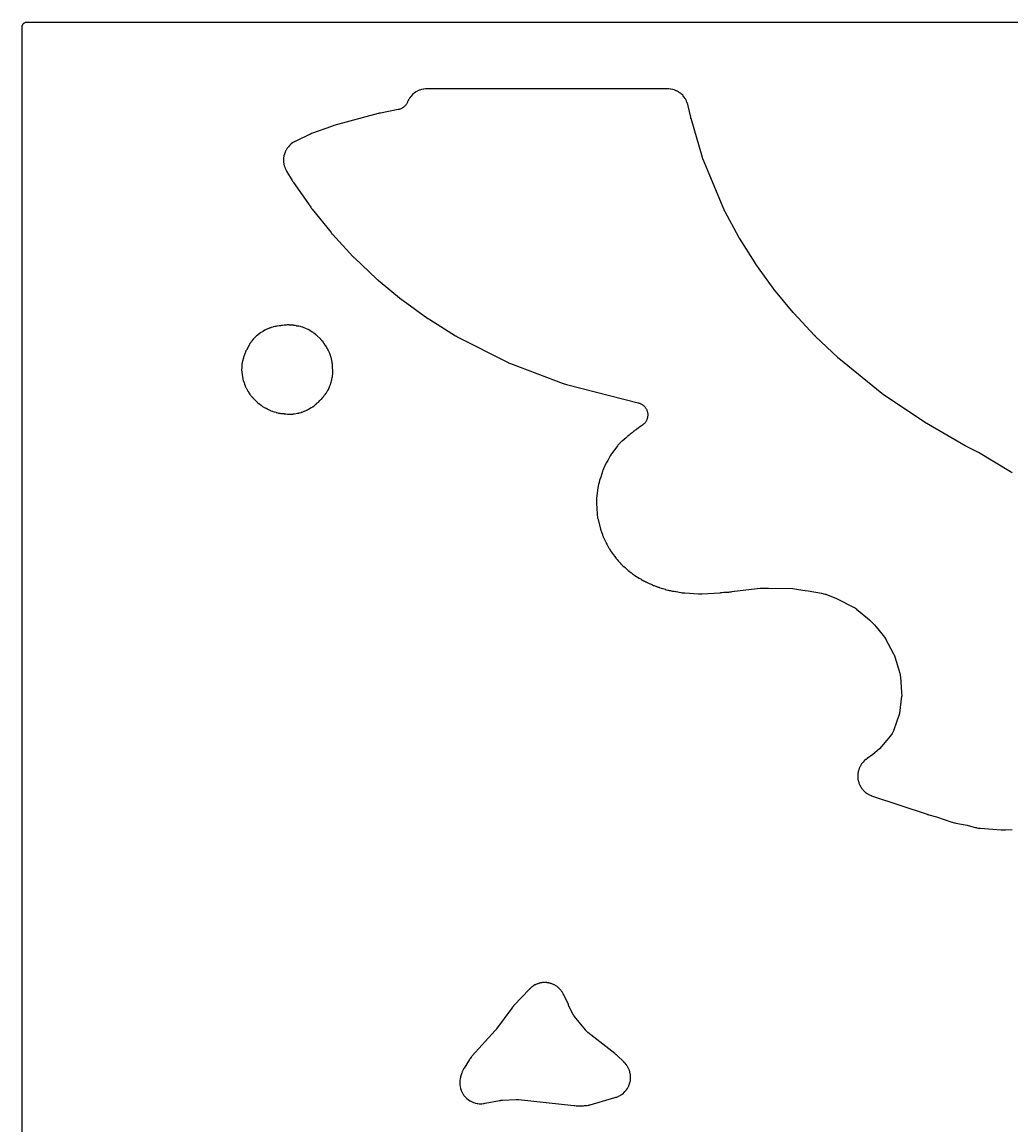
# Model space of a CAD drawing. Header units: millimetres. Extents: x 0 to 300, y 0 to 300.
# Drawn here: x -0.1 to 118.5, y 167.8 to 300.1 of the extents above; entities that cross this region are included whole.
import ezdxf

# ---------------------------------------------------------------- set-up
doc = ezdxf.new("R2010")
doc.units = ezdxf.units.MM
doc.layers.add('CUT', color=7, linetype='CONTINUOUS')

msp = doc.modelspace()

# ---------------------------------------------------------------- linework, layer by layer
at = {"layer": 'CUT'}
for points in [[(-0.0625, 1.4375), (-0.0625, 298.5625), (-0.0625, 299.4478), (-0.0589, 299.5212), (-0.0503, 299.5794), (-0.036, 299.6365), (-0.0162, 299.6918), (0.009, 299.745), (0.0392, 299.7954), (0.0743, 299.8427), (0.1137, 299.8863), (0.1573, 299.9257), (0.2046, 299.9608), (0.255, 299.991), (0.3082, 300.0162), (0.3635, 300.036), (0.4206, 300.0503), (0.4788, 300.0589), (0.5522, 300.0625), (1.4375, 300.0625), (2.5582, 300.0625), (141.9381, 300.0625)], [(118.5552, 246.049), (118.5027, 246.084), (118.4946, 246.0893), (118.4285, 246.1318), (118.4205, 246.1369), (118.3677, 246.1697), (118.3591, 246.175), (114.5039, 248.481), (114.4952, 248.486), (114.4346, 248.5209), (114.4252, 248.5262), (114.3489, 248.5683), (114.3396, 248.5734), (114.2787, 248.6056), (114.2687, 248.6108), (112.9256, 249.2895), (108.0581, 252.1292), (108.0532, 252.132), (108.042, 252.1387), (108.0372, 252.1415), (108.0257, 252.1484), (108.0198, 252.152), (108.0061, 252.1604), (108.0002, 252.164), (107.9934, 252.1682), (107.9875, 252.1719), (107.9739, 252.1805), (107.9681, 252.1842), (107.9651, 252.1861), (107.9583, 252.1906), (107.9423, 252.201), (107.9355, 252.2056), (103.1054, 255.4357), (103.0968, 255.4415), (103.0768, 255.4552), (103.0682, 255.4612), (103.0579, 255.4684), (103.0495, 255.4744), (103.0299, 255.4885), (103.0215, 255.4946), (103.0119, 255.5017), (103.0036, 255.5079), (102.9843, 255.5225), (102.9761, 255.5288), (102.9661, 255.5365), (102.9579, 255.5429), (102.9389, 255.558), (102.9309, 255.5644), (97.7849, 259.7396), (97.7792, 259.7442), (97.7661, 259.7551), (97.7605, 259.7597), (97.747, 259.771), (97.7402, 259.7768), (97.7243, 259.7904), (97.7175, 259.7963), (97.7096, 259.8031), (97.7029, 259.8091), (97.6872, 259.8231), (97.6805, 259.8291), (97.6771, 259.8322), (97.6692, 259.8394), (97.6511, 259.8564), (97.6433, 259.8637), (94.9834, 262.3995), (94.9795, 262.4033), (94.9703, 262.4122), (94.9663, 262.416), (94.9571, 262.425), (94.9523, 262.4297), (94.9413, 262.4407), (94.9365, 262.4454), (94.9311, 262.4509), (94.9264, 262.4557), (94.9154, 262.4669), (94.9113, 262.4711), (94.9025, 262.4802), (94.8901, 262.4933), (94.8847, 262.4991), (92.3954, 265.173), (92.3916, 265.1771), (92.3827, 265.1868), (92.3789, 265.1909), (92.37, 265.2007), (92.3654, 265.2058), (92.3547, 265.2178), (92.3502, 265.2229), (92.345, 265.2288), (92.3404, 265.234), (92.3299, 265.2462), (92.3254, 265.2514), (92.3231, 265.254), (92.3179, 265.2602), (92.3057, 265.2748), (92.3005, 265.2811), (90.0058, 268.0694), (90.0022, 268.0738), (89.9937, 268.0842), (89.9901, 268.0887), (89.9816, 268.0993), (89.9772, 268.1048), (89.967, 268.1177), (89.9627, 268.1233), (89.9577, 268.1297), (89.9534, 268.1353), (89.9434, 268.1484), (89.9391, 268.154), (89.937, 268.1569), (89.932, 268.1636), (89.9204, 268.1793), (89.9155, 268.186), (87.8302, 271.0707), (87.8267, 271.0755), (87.8187, 271.0867), (87.8153, 271.0915), (87.8073, 271.103), (87.8031, 271.1089), (87.7935, 271.1228), (87.7894, 271.1287), (87.7848, 271.1356), (87.7807, 271.1417), (87.7713, 271.1557), (87.7673, 271.1618), (87.7653, 271.1649), (87.7606, 271.1721), (87.7498, 271.1889), (87.7452, 271.1961), (85.8725, 274.1726), (85.8693, 274.1778), (85.8618, 274.1898), (85.8586, 274.195), (85.8511, 274.2073), (85.8473, 274.2137), (85.8384, 274.2285), (85.8346, 274.2349), (85.8302, 274.2424), (85.8265, 274.2488), (85.8178, 274.2639), (85.8141, 274.2704), (85.8122, 274.2737), (85.8079, 274.2814), (85.7979, 274.2994), (85.7937, 274.3071), (84.1544, 277.3413), (84.1491, 277.3512), (84.1369, 277.3744), (84.1317, 277.3844), (84.1256, 277.3965), (84.1206, 277.4065), (84.1091, 277.4299), (84.1042, 277.44), (84.0986, 277.4516), (84.0939, 277.4617), (84.0829, 277.4854), (84.0783, 277.4956), (84.0727, 277.5081), (84.0682, 277.5184), (84.0578, 277.5423), (84.0534, 277.5526), (81.535, 283.5802), (81.5303, 283.5916), (81.5197, 283.6181), (81.5152, 283.6296), (81.5098, 283.6435), (81.5054, 283.655), (81.4955, 283.6819), (81.4913, 283.6934), (81.4866, 283.7067), (81.4825, 283.7183), (81.4733, 283.7454), (81.4695, 283.757), (81.4648, 283.7713), (81.4611, 283.783), (81.4526, 283.8103), (81.4491, 283.8221), (80.071, 288.4965), (80.0693, 288.5024), (80.0653, 288.5163), (80.0636, 288.5222), (80.0596, 288.5365), (80.0576, 288.5438), (80.053, 288.5609), (80.0511, 288.5682), (80.0488, 288.5767), (80.0469, 288.584), (80.0426, 288.6013), (80.0407, 288.6086), (80.0398, 288.6126), (80.0377, 288.6213), (80.033, 288.6416), (80.031, 288.6504), (79.7199, 290.0462), (79.7166, 290.0602), (79.694, 290.1513), (79.6903, 290.1653), (79.6754, 290.2199), (79.667, 290.2476), (79.6094, 290.4241), (79.5888, 290.4782), (79.5155, 290.6459), (79.4897, 290.6978), (79.4005, 290.8577), (79.3699, 290.9068), (79.2658, 291.0574), (79.2305, 291.1033), (79.1123, 291.2431), (79.0729, 291.2855), (78.9417, 291.4133), (78.8984, 291.4516), (78.7555, 291.5661), (78.7087, 291.6001), (78.5554, 291.7004), (78.5055, 291.7297), (78.3434, 291.8147), (78.2908, 291.839), (78.1212, 291.908), (78.0666, 291.9272), (77.8912, 291.9795), (77.8349, 291.9933), (77.6553, 292.0285), (77.598, 292.0368), (77.4132, 292.0547), (77.3843, 292.0568), (77.3278, 292.0595), (77.3134, 292.0601), (77.2193, 292.0623), (77.2048, 292.0625), (48.4934, 292.0625), (48.4781, 292.0623), (48.3785, 292.0598), (48.3632, 292.0592), (48.3035, 292.0561), (48.2729, 292.0538), (48.0775, 292.0337), (48.017, 292.0244), (47.8273, 291.9851), (47.768, 291.9696), (47.5833, 291.9111), (47.5259, 291.8897), (47.3482, 291.8127), (47.2932, 291.7855), (47.1243, 291.6908), (47.0724, 291.6581), (46.914, 291.5467), (46.8657, 291.5089), (46.7195, 291.3819), (46.6753, 291.3394), (46.5428, 291.1981), (46.5032, 291.1513), (46.3858, 290.9972), (46.3512, 290.9466), (46.2501, 290.7814), (46.2209, 290.7276), (46.136, 290.5504), (46.1235, 290.5225), (46.1088, 290.4873), (46.0908, 290.447), (46.056, 290.3741), (46.0142, 290.2965), (45.9839, 290.2462), (45.9347, 290.173), (45.8996, 290.126), (45.8435, 290.0579), (45.804, 290.0145), (45.7415, 289.9524), (45.6979, 289.913), (45.6296, 289.8573), (45.5824, 289.8224), (45.5089, 289.7736), (45.4585, 289.7435), (45.3807, 289.7021), (45.3276, 289.6771), (45.246, 289.6435), (45.1907, 289.6238), (45.1063, 289.5984), (45.0279, 289.5789), (44.9849, 289.5693), (42.8603, 289.1502), (42.8508, 289.1482), (42.7846, 289.134), (42.7744, 289.1318), (42.6923, 289.1127), (42.6824, 289.1103), (42.6177, 289.0941), (42.6072, 289.0913), (37.2899, 287.6563), (37.2778, 287.6529), (37.1998, 287.6301), (37.1878, 287.6264), (37.0905, 287.5958), (37.0786, 287.5919), (37.0016, 287.5658), (36.9898, 287.5617), (34.7249, 286.7427), (34.711, 286.7374), (34.6207, 286.7022), (34.6069, 286.6966), (34.4948, 286.6497), (34.4811, 286.6437), (34.3927, 286.6041), (34.3792, 286.5978), (32.7304, 285.8088), (32.7173, 285.8023), (32.6327, 285.7593), (32.6198, 285.7525), (32.5696, 285.7255), (32.5443, 285.711), (32.3842, 285.6142), (32.3358, 285.5816), (32.1879, 285.4713), (32.1429, 285.4342), (32.0064, 285.31), (31.9652, 285.2687), (31.8415, 285.1318), (31.8045, 285.0867), (31.6946, 284.9385), (31.6621, 284.89), (31.5672, 284.7318), (31.5396, 284.6803), (31.4605, 284.5137), (31.438, 284.4598), (31.3755, 284.2862), (31.3584, 284.2304), (31.3129, 284.0516), (31.3013, 283.9944), (31.2735, 283.812), (31.2675, 283.754), (31.2576, 283.5697), (31.2572, 283.5114), (31.2652, 283.327), (31.2706, 283.2689), (31.2964, 283.0862), (31.3074, 283.0289), (31.3508, 282.8496), (31.3673, 282.7936), (31.428, 282.6194), (31.4499, 282.5653), (31.5282, 282.3954), (31.5411, 282.3692), (31.5675, 282.3187), (31.5744, 282.3058), (31.6203, 282.2228), (31.6275, 282.2102), (32.2871, 281.0837), (32.2933, 281.0734), (32.3341, 281.0068), (32.3405, 280.9966), (32.3934, 280.914), (32.4, 280.904), (32.4434, 280.8391), (32.4502, 280.8291), (34.5184, 277.869), (34.524, 277.8611), (34.5634, 277.8066), (34.5695, 277.7983), (34.6197, 277.7313), (34.6259, 277.7232), (34.6665, 277.6709), (34.6732, 277.6624), (36.9479, 274.8392), (36.954, 274.8318), (36.9969, 274.7803), (37.0035, 274.7724), (37.0581, 274.7091), (37.0648, 274.7015), (37.1087, 274.6522), (37.116, 274.6442), (39.5735, 271.9873), (39.5801, 271.9803), (39.6261, 271.9322), (39.6332, 271.9248), (39.6916, 271.8657), (39.6987, 271.8586), (39.7456, 271.8127), (39.7534, 271.8053), (42.3885, 269.3179), (42.3955, 269.3115), (42.4442, 269.2669), (42.4518, 269.2601), (42.5135, 269.2056), (42.521, 269.1991), (42.5704, 269.1568), (42.5786, 269.15), (45.3863, 266.8358), (45.3936, 266.8299), (45.4446, 266.7892), (45.4525, 266.783), (45.5169, 266.7333), (45.5248, 266.7273), (45.5763, 266.6889), (45.5848, 266.6827), (48.56, 264.5457), (48.5675, 264.5403), (48.6203, 264.5036), (48.6285, 264.498), (48.6952, 264.4533), (48.7033, 264.448), (48.7565, 264.4135), (48.7653, 264.4079), (51.8659, 262.4752), (51.8773, 262.4683), (51.9514, 262.4244), (51.9629, 262.4178), (52.0571, 262.3646), (52.0688, 262.3583), (52.1448, 262.3176), (52.1565, 262.3115), (58.0742, 259.3132), (58.0889, 259.306), (58.1852, 259.2605), (58.2002, 259.2537), (58.3226, 259.1998), (58.3377, 259.1934), (58.4363, 259.1532), (58.4516, 259.1473), (64.7625, 256.7743), (64.7779, 256.7687), (64.8787, 256.7339), (64.8942, 256.7288), (65.0218, 256.6886), (65.0375, 256.6839), (65.14, 256.6547), (65.1559, 256.6504), (73.7416, 254.4551), (73.7841, 254.4431), (73.8614, 254.4193), (73.9444, 254.3891), (73.9987, 254.3664), (74.0783, 254.3282), (74.13, 254.3002), (74.2055, 254.2544), (74.2543, 254.2215), (74.325, 254.1686), (74.3702, 254.1311), (74.4354, 254.0714), (74.4767, 254.0296), (74.5357, 253.9639), (74.5728, 253.9183), (74.6251, 253.8471), (74.6575, 253.798), (74.7025, 253.722), (74.73, 253.67), (74.7673, 253.59), (74.7895, 253.5356), (74.8189, 253.4523), (74.8357, 253.3959), (74.8567, 253.3101), (74.8679, 253.2524), (74.8804, 253.165), (74.8859, 253.1064), (74.8897, 253.0182), (74.8894, 252.9594), (74.8847, 252.8712), (74.8786, 252.8127), (74.8652, 252.7254), (74.8534, 252.6678), (74.8315, 252.5823), (74.8142, 252.5261), (74.784, 252.4431), (74.7612, 252.3889), (74.7231, 252.3092), (74.6951, 252.2575), (74.6493, 252.182), (74.6164, 252.1333), (74.5634, 252.0626), (74.5258, 252.0174), (74.4662, 251.9522), (74.4244, 251.9109), (74.3587, 251.8519), (74.2958, 251.8009), (74.2609, 251.7739), (73.7871, 251.4263), (73.485, 251.2254), (73.4702, 251.2153), (73.3756, 251.1482), (73.3611, 251.1376), (73.2449, 251.0499), (73.2308, 251.039), (73.1402, 250.9663), (73.1265, 250.9549), (73.015, 250.8599), (72.7743, 250.6833), (72.7638, 250.6755), (72.6964, 250.6237), (72.6861, 250.6157), (72.6463, 250.5837), (72.6263, 250.5669), (72.4986, 250.4549), (72.4794, 250.4372), (72.4425, 250.4019), (72.4331, 250.3928), (72.3731, 250.3327), (72.3639, 250.3233), (72.2679, 250.2231), (72.0943, 250.075), (72.0861, 250.068), (72.0526, 250.0383), (71.8165, 249.8559), (71.8056, 249.8472), (71.7352, 249.7902), (71.7245, 249.7813), (71.683, 249.7461), (71.6622, 249.7275), (71.5315, 249.6057), (71.4926, 249.5658), (71.3739, 249.4324), (71.3558, 249.4111), (71.3216, 249.3688), (71.3129, 249.3579), (71.2576, 249.2862), (71.2492, 249.2751), (70.5698, 248.3515), (70.5628, 248.3417), (70.5175, 248.2775), (70.5106, 248.2676), (70.4842, 248.2284), (70.4711, 248.2081), (70.3885, 248.0745), (70.3762, 248.0537), (70.353, 248.0125), (70.3471, 248.0019), (70.3099, 247.9327), (70.3043, 247.922), (70.0977, 247.5184), (69.9464, 247.2735), (69.9382, 247.26), (69.8865, 247.1712), (69.8788, 247.1574), (69.8491, 247.1033), (69.8347, 247.0752), (69.7457, 246.8901), (69.7327, 246.8613), (69.7264, 246.846), (69.7089, 246.8134), (69.7018, 246.7998), (69.6749, 246.7463), (69.6618, 246.7185), (69.5813, 246.536), (69.5696, 246.5076), (69.5483, 246.4515), (69.543, 246.4371), (69.5099, 246.343), (69.505, 246.3284), (69.4749, 246.2355), (69.4738, 246.2325), (69.4696, 246.2202), (69.4429, 246.1398), (69.4389, 246.1274), (69.4174, 246.0577), (69.2115, 245.4211), (69.2024, 245.3957), (69.1969, 245.3796), (69.1627, 245.2744), (69.1576, 245.2581), (69.1466, 245.2207), (69.1292, 245.1667), (69.1248, 245.1526), (69.0975, 245.0607), (69.0935, 245.0465), (69.0785, 244.9908), (69.0715, 244.9621), (69.0525, 244.875), (69.0415, 244.8392), (69.0377, 244.8264), (69.014, 244.7431), (69.0105, 244.7302), (68.9974, 244.6798), (68.9912, 244.6539), (68.9551, 244.4846), (68.9501, 244.4584), (68.9415, 244.4071), (68.9394, 244.3939), (68.927, 244.3082), (68.9253, 244.295), (68.7654, 242.9866), (68.7639, 242.973), (68.7552, 242.8848), (68.754, 242.8713), (68.7499, 242.8181), (68.7485, 242.7909), (68.7431, 242.6138), (68.7428, 242.5866), (68.7436, 242.5333), (68.744, 242.5197), (68.7473, 242.4311), (68.748, 242.4175), (68.8246, 241.1468), (68.8256, 241.1331), (68.8331, 241.0437), (68.8344, 241.0299), (68.8401, 240.9763), (68.8437, 240.949), (68.8709, 240.7717), (68.8757, 240.7445), (68.8863, 240.6917), (68.8892, 240.6782), (68.9089, 240.5907), (68.9121, 240.5772), (69.2186, 239.3476), (69.2221, 239.3341), (69.2461, 239.2465), (69.25, 239.2331), (69.2656, 239.1808), (69.2742, 239.1542), (69.3343, 238.983), (69.3442, 238.9568), (69.3646, 238.9062), (69.37, 238.8933), (69.406, 238.81), (69.4117, 238.7972), (69.4322, 238.7526), (69.451, 238.6895), (69.4555, 238.675), (69.4739, 238.6188), (69.484, 238.5902), (69.5545, 238.4063), (69.5661, 238.3783), (69.59, 238.3242), (69.5963, 238.3104), (69.6384, 238.2213), (69.6451, 238.2077), (69.7661, 237.9678), (69.7936, 237.8952), (69.7982, 237.8836), (69.8163, 237.8387), (69.8261, 237.8158), (69.8917, 237.6708), (69.914, 237.6265), (69.9914, 237.4874), (70.0039, 237.466), (70.0293, 237.4246), (70.0359, 237.4141), (70.0794, 237.3462), (70.0802, 237.345), (70.204, 237.0994), (70.211, 237.086), (70.2574, 236.9995), (70.2647, 236.9863), (70.2938, 236.935), (70.3094, 236.9092), (70.415, 236.7437), (70.4318, 236.7187), (70.466, 236.6706), (70.4749, 236.6584), (70.5338, 236.5799), (70.543, 236.5679), (70.9258, 236.0833), (71.0758, 235.8595), (71.0849, 235.8463), (71.1453, 235.7612), (71.1548, 235.7482), (71.1924, 235.6981), (71.2124, 235.6729), (71.3464, 235.513), (71.3677, 235.489), (71.4105, 235.4432), (71.4216, 235.4316), (71.4948, 235.3572), (71.5063, 235.346), (71.5178, 235.3349), (71.5651, 235.2779), (71.5746, 235.2667), (71.6123, 235.2235), (71.6322, 235.2018), (71.7645, 235.0643), (71.7854, 235.0437), (71.8272, 235.0044), (71.838, 234.9944), (71.9091, 234.9307), (71.9201, 234.921), (72.1656, 234.7116), (72.4165, 234.4701), (72.4262, 234.4611), (72.4894, 234.4028), (72.4992, 234.394), (72.538, 234.3598), (72.5582, 234.3428), (72.6921, 234.235), (72.713, 234.2189), (72.7546, 234.1883), (72.7654, 234.1806), (72.8357, 234.1312), (72.8467, 234.1237), (72.8827, 234.0996), (72.9345, 234.0554), (72.9437, 234.0477), (73.004, 233.9983), (73.0134, 233.9908), (73.0502, 233.9618), (73.0694, 233.9473), (73.1957, 233.8559), (73.2154, 233.8423), (73.2545, 233.8163), (73.2646, 233.8098), (73.3304, 233.7679), (73.3406, 233.7616), (73.8589, 233.4463), (74.0037, 233.3494), (74.0143, 233.3425), (74.0836, 233.2982), (74.0943, 233.2915), (74.1366, 233.2657), (74.1584, 233.253), (74.3023, 233.1734), (74.3247, 233.1616), (74.3429, 233.1525), (74.3888, 233.1257), (74.3986, 233.1202), (74.4418, 233.096), (74.4629, 233.0848), (74.5955, 233.0174), (74.6162, 233.0074), (74.6523, 232.9907), (74.6622, 232.9863), (74.7306, 232.9563), (74.7417, 232.9515), (75.0767, 232.8125), (75.2911, 232.7013), (75.301, 232.6963), (75.3697, 232.6622), (75.38, 232.6573), (75.4255, 232.6358), (75.4476, 232.6259), (75.5868, 232.5669), (75.6085, 232.5582), (75.6463, 232.5439), (75.6567, 232.5401), (75.7281, 232.5146), (75.7397, 232.5105), (75.8512, 232.4732), (75.8606, 232.4691), (75.9275, 232.4406), (75.9375, 232.4364), (75.9817, 232.4184), (76.0031, 232.4102), (76.1378, 232.3615), (76.1587, 232.3543), (76.1952, 232.3426), (76.2052, 232.3395), (76.274, 232.3187), (76.2852, 232.3155), (76.2992, 232.3115), (76.3143, 232.3062), (76.4832, 232.2501), (76.5041, 232.2436), (76.6403, 232.2039), (76.6613, 232.1981), (76.7103, 232.1858), (76.9647, 232.1006), (76.9853, 232.0941), (77.1194, 232.0546), (77.1402, 232.0488), (77.3102, 232.0052), (77.3311, 232.0003), (77.4678, 231.9704), (77.4889, 231.9662), (77.6293, 231.9407), (77.6796, 231.9283), (77.6979, 231.9241), (77.8477, 231.892), (77.8661, 231.8883), (77.9862, 231.8665), (78.0047, 231.8635), (78.0329, 231.8592), (78.0335, 231.8591), (78.2198, 231.8308), (78.2434, 231.8278), (78.2955, 231.82), (78.8657, 231.7167), (78.8841, 231.7136), (79.0044, 231.6957), (79.023, 231.6932), (79.1745, 231.6754), (79.1931, 231.6735), (79.3143, 231.6631), (79.333, 231.6618), (80.9527, 231.5734), (80.969, 231.5727), (81.0752, 231.5698), (81.0916, 231.5696), (81.2249, 231.5696), (81.2413, 231.5698), (81.3475, 231.5727), (81.3638, 231.5734), (83.5655, 231.6935), (83.5734, 231.694), (83.6283, 231.6977), (83.6368, 231.6983), (83.7051, 231.7039), (83.7134, 231.7047), (83.7673, 231.7098), (83.7761, 231.7107), (84.023, 231.7381), (84.4548, 231.763), (84.4704, 231.7641), (84.5711, 231.7725), (84.5865, 231.774), (84.7127, 231.7878), (84.7281, 231.7897), (84.7637, 231.7946), (84.874, 231.8081), (84.8908, 231.8105), (84.9999, 231.827), (85.0167, 231.8298), (85.2327, 231.8689), (85.2976, 231.8795), (88.3722, 232.2205), (89.3717, 232.223), (92.2665, 232.2028), (92.9406, 232.0921), (93.7356, 231.9616), (94.1239, 231.8978), (95.7166, 231.6362), (96.144, 231.5347), (96.1799, 231.5219), (96.1956, 231.5158), (96.2071, 231.5112), (97.5116, 230.9839), (99.6339, 229.9138), (99.6436, 229.9088), (99.6585, 229.9011), (99.683, 229.8879), (99.7156, 229.8697), (99.7442, 229.853), (99.7666, 229.8393), (99.7794, 229.8314), (99.7833, 229.8289), (99.8018, 229.8159), (99.8599, 229.7735), (99.8941, 229.7472), (99.9054, 229.7381), (99.9138, 229.7312), (101.4544, 228.4578), (102.0378, 227.8525), (102.0887, 227.7904), (102.2243, 227.625), (102.4497, 227.3502), (103.0852, 226.5753), (103.3595, 226.1923), (103.3631, 226.1857), (103.3684, 226.176), (104.3438, 224.3534), (104.349, 224.3434), (104.356, 224.3299), (104.3758, 224.2894), (104.4071, 224.221), (104.4203, 224.1905), (104.4324, 224.1595), (104.4585, 224.0889), (104.473, 224.0462), (104.4776, 224.0317), (104.4809, 224.0209), (105.071, 222.0498), (105.0742, 222.0387), (105.0785, 222.0236), (105.0787, 222.0231), (105.1504, 221.5652), (105.3019, 219.7874), (105.3092, 219.3128), (105.3086, 219.3057), (105.3068, 219.2898), (105.3054, 219.278), (105.0478, 217.2427), (105.0456, 217.2362), (104.317, 215.1279), (104.3023, 215.0885), (104.2738, 215.017), (104.2391, 214.9406), (104.2136, 214.8908), (104.1799, 214.8318), (104.1765, 214.8271), (104.1699, 214.8181), (103.9736, 214.5542), (102.6505, 213.003), (101.8455, 212.3078), (101.1735, 211.8069), (101.1617, 211.7979), (101.1347, 211.7767), (101.0573, 211.7233), (101.013, 211.6897), (100.8711, 211.571), (100.8285, 211.5317), (100.7001, 211.4014), (100.6616, 211.3582), (100.5463, 211.2161), (100.5121, 211.1694), (100.411, 211.0168), (100.3815, 210.967), (100.2956, 210.8054), (100.271, 210.7531), (100.2011, 210.5839), (100.1816, 210.5294), (100.1283, 210.3543), (100.1142, 210.2982), (100.0781, 210.1188), (100.0694, 210.0616), (100.0507, 209.8795), (100.0476, 209.8217), (100.0465, 209.6387), (100.049, 209.5809), (100.0656, 209.3987), (100.0736, 209.3413), (100.1077, 209.1615), (100.1212, 209.1052), (100.1725, 208.9296), (100.1913, 208.8748), (100.2593, 208.7049), (100.2833, 208.6523), (100.3673, 208.4897), (100.3963, 208.4396), (100.4956, 208.2859), (100.5293, 208.2388), (100.6429, 208.0953), (100.681, 208.0518), (100.8079, 207.9199), (100.85, 207.8802), (100.989, 207.7612), (101.0348, 207.7257), (101.1846, 207.6207), (101.2336, 207.5898), (101.3929, 207.4997), (101.4445, 207.4736), (101.6141, 207.3982), (101.6408, 207.3871), (101.6935, 207.3667), (101.7071, 207.3616), (101.7956, 207.3297), (101.8092, 207.3249), (108.3512, 205.1432), (108.3589, 205.1407), (108.4121, 205.1237), (108.4203, 205.1212), (108.4869, 205.101), (108.495, 205.0986), (108.5478, 205.0834), (108.5565, 205.081), (109.4851, 204.8289), (111.3184, 204.2151), (111.3378, 204.209), (111.4649, 204.1712), (111.4845, 204.1657), (111.6455, 204.1237), (111.6653, 204.1189), (111.7946, 204.0899), (111.8146, 204.0857), (113.1622, 203.8307), (114.1272, 203.5687), (114.1408, 203.5652), (114.2294, 203.5434), (114.243, 203.5402), (114.2966, 203.5283), (114.3241, 203.5229), (114.5038, 203.4917), (114.5316, 203.4876), (114.586, 203.4808), (114.5999, 203.4792), (114.6907, 203.47), (114.7047, 203.4687), (117.2136, 203.2729), (117.2351, 203.2716), (117.3746, 203.2657), (117.3961, 203.2652), (117.5713, 203.2641), (117.5928, 203.2644), (117.7324, 203.2685), (117.7539, 203.2695), (118.5558, 203.3221)]]:
    msp.add_lwpolyline(points, dxfattribs=at)
for points in [[(26.6759, 256.4364), (26.7548, 256.2612), (26.7638, 256.2436), (26.7705, 256.2286), (26.8559, 256.0597), (26.8855, 256.0077), (26.9887, 255.846), (27.0054, 255.8212), (27.0393, 255.7735), (27.0481, 255.7614), (27.0545, 255.7529), (27.0656, 255.7314), (27.0722, 255.7189), (27.0987, 255.6705), (27.1129, 255.646), (27.2072, 255.4912), (27.2388, 255.4443), (27.3458, 255.301), (27.3818, 255.2574), (27.5034, 255.123), (27.5229, 255.1025), (27.5618, 255.0633), (27.5719, 255.0534), (27.6116, 255.0154), (27.623, 255.0004), (27.6317, 254.9892), (27.6666, 254.9455), (27.685, 254.9236), (27.806, 254.786), (27.8457, 254.7449), (27.9659, 254.632), (27.9716, 254.626), (28.0128, 254.5868), (28.1485, 254.4692), (28.1932, 254.4341), (28.3414, 254.3285), (28.365, 254.3126), (28.4109, 254.283), (28.4176, 254.2769), (28.4276, 254.268), (28.4929, 254.2109), (28.503, 254.2022), (28.543, 254.1687), (28.5639, 254.1521), (28.6999, 254.0483), (28.7437, 254.0179), (28.8864, 253.9278), (28.9328, 253.9014), (29.085, 253.8233), (29.109, 253.8117), (29.1564, 253.79), (29.1686, 253.7845), (29.2483, 253.7502), (29.2606, 253.745), (29.3773, 253.6978), (29.4501, 253.6542), (29.4624, 253.647), (29.5109, 253.6195), (29.536, 253.606), (29.6993, 253.5234), (29.7514, 253.5001), (29.9194, 253.4343), (29.9735, 253.416), (29.9885, 253.4118), (30.1389, 253.36), (30.1944, 253.3438), (30.3596, 253.3042), (30.3884, 253.2941), (30.4154, 253.2853), (30.5896, 253.2333), (30.6447, 253.2196), (30.8206, 253.1847), (30.8767, 253.1764), (31.0576, 253.158), (31.0859, 253.1558), (31.1412, 253.1528), (31.1554, 253.1522), (31.2475, 253.1494), (31.2617, 253.1492), (31.2799, 253.149), (31.3343, 253.139), (31.3484, 253.1366), (31.44, 253.1219), (31.4541, 253.1198), (31.5093, 253.1122), (31.5377, 253.1091), (31.7199, 253.093), (31.7769, 253.0908), (31.8663, 253.0914), (31.89, 253.09), (32.0893, 253.083), (32.1515, 253.084), (32.3505, 253.0977), (32.3815, 253.1006), (32.4418, 253.1079), (32.4573, 253.11), (32.5573, 253.1248), (32.5727, 253.1272), (32.9414, 253.1914), (32.9573, 253.1944), (33.0598, 253.2151), (33.0755, 253.2185), (33.1367, 253.2326), (33.1679, 253.2406), (33.3689, 253.2984), (33.3996, 253.3081), (33.4589, 253.3286), (33.474, 253.3341), (33.5719, 253.371), (33.5869, 253.3768), (33.7309, 253.4355), (33.7651, 253.4476), (33.7798, 253.4531), (33.8368, 253.475), (33.8657, 253.487), (34.0514, 253.5697), (34.0797, 253.5832), (34.1341, 253.6109), (34.148, 253.6182), (34.2374, 253.6667), (34.251, 253.6743), (34.5856, 253.8674), (34.5979, 253.8747), (34.6773, 253.9231), (34.6895, 253.9307), (34.7365, 253.9609), (34.7602, 253.9769), (34.9096, 254.0833), (34.9545, 254.1187), (35.0931, 254.2388), (35.1143, 254.258), (35.1547, 254.2966), (35.1649, 254.3066), (35.2306, 254.3723), (35.2406, 254.3826), (35.2484, 254.3908), (35.2742, 254.4093), (35.2971, 254.4265), (35.4412, 254.5407), (35.4844, 254.5784), (35.6152, 254.704), (35.6546, 254.7457), (35.7338, 254.8379), (35.7895, 254.8909), (35.8298, 254.9331), (35.9503, 255.0724), (35.9863, 255.1182), (36.0943, 255.2707), (36.1105, 255.2948), (36.1129, 255.2986), (36.1705, 255.362), (36.1802, 255.373), (36.2176, 255.4164), (36.2363, 255.439), (36.352, 255.5871), (36.3859, 255.6351), (36.4866, 255.7938), (36.5017, 255.8189), (36.53, 255.8687), (36.5371, 255.8815), (36.5822, 255.9655), (36.589, 255.9785), (36.6874, 256.1733), (36.6943, 256.1875), (36.7383, 256.2806), (36.7449, 256.295), (36.7698, 256.3516), (36.7818, 256.3809), (36.8547, 256.5732), (36.8652, 256.6031), (36.884, 256.662), (36.8886, 256.6771), (36.9174, 256.7759), (36.9216, 256.7912), (36.9596, 256.9359), (37.0028, 257.0737), (37.0073, 257.0888), (37.0353, 257.187), (37.0394, 257.2022), (37.0547, 257.2617), (37.0617, 257.2923), (37.102, 257.4925), (37.1074, 257.5235), (37.1164, 257.5842), (37.1185, 257.5998), (37.1307, 257.7012), (37.1324, 257.7169), (37.1522, 257.927), (37.1535, 257.9419), (37.1602, 258.0388), (37.161, 258.0537), (37.1636, 258.112), (37.1642, 258.1419), (37.1631, 258.3334), (37.1598, 258.393), (37.1397, 258.5834), (37.1358, 258.6131), (37.1351, 258.6178), (37.1372, 258.8062), (37.1344, 258.8701), (37.1148, 259.0742), (37.1109, 259.1059), (37.1016, 259.1677), (37.0991, 259.1835), (37.0809, 259.2859), (37.0779, 259.3016), (36.9922, 259.7188), (36.9889, 259.734), (36.9662, 259.8318), (36.9625, 259.8468), (36.9473, 259.9052), (36.9388, 259.935), (36.8784, 260.1265), (36.8683, 260.1557), (36.8472, 260.2123), (36.8417, 260.2267), (36.8041, 260.3199), (36.7982, 260.3341), (36.6939, 260.5749), (36.6882, 260.5877), (36.6503, 260.67), (36.6443, 260.6826), (36.6203, 260.7316), (36.6075, 260.7564), (36.6042, 260.7623), (36.5997, 260.7723), (36.5738, 260.8277), (36.5597, 260.8557), (36.464, 261.0351), (36.4485, 261.0624), (36.4169, 261.1147), (36.4087, 261.128), (36.3539, 261.2138), (36.3453, 261.2269), (36.1264, 261.5505), (36.1175, 261.5633), (36.0584, 261.646), (36.0492, 261.6586), (36.0124, 261.7073), (35.9929, 261.7317), (35.8623, 261.8872), (35.8416, 261.9106), (35.7999, 261.9552), (35.7891, 261.9664), (35.7179, 262.0389), (35.7068, 262.0499), (35.2081, 262.5312), (35.197, 262.5417), (35.124, 262.6087), (35.1126, 262.6188), (35.0677, 262.658), (35.0442, 262.6774), (34.8884, 262.7998), (34.864, 262.8181), (34.8154, 262.8524), (34.8028, 262.8611), (34.7204, 262.9162), (34.7076, 262.9245), (34.4122, 263.1115), (34.398, 263.1203), (34.3046, 263.1758), (34.2901, 263.1841), (34.2332, 263.2159), (34.2036, 263.2313), (34.011, 263.325), (33.9494, 263.3509), (33.7476, 263.4226), (33.7158, 263.4329), (33.6533, 263.4513), (33.6497, 263.4523), (33.6487, 263.4527), (33.6148, 263.4679), (33.5543, 263.4913), (33.3594, 263.5548), (33.2968, 263.5715), (33.0933, 263.6141), (33.0614, 263.6199), (32.9989, 263.6296), (32.9828, 263.6318), (32.8782, 263.645), (32.8621, 263.6468), (32.8163, 263.6514), (32.645, 263.6915), (32.6283, 263.6951), (32.5195, 263.7174), (32.5027, 263.7206), (32.437, 263.732), (32.4032, 263.737), (32.1857, 263.7623), (32.1175, 263.7664), (31.9695, 263.7667), (31.9525, 263.7682), (31.901, 263.7706), (31.7378, 263.7713), (31.6862, 263.7692), (31.5708, 263.7597), (31.3974, 263.7575), (31.3309, 263.753), (31.119, 263.7267), (31.0861, 263.7216), (31.0221, 263.7101), (31.0057, 263.7069), (30.8997, 263.6846), (30.8835, 263.6809), (30.7483, 263.6486), (30.4654, 263.6169), (30.4494, 263.6148), (30.3455, 263.6003), (30.3296, 263.5979), (30.2675, 263.5875), (30.2358, 263.5814), (30.0341, 263.5364), (29.972, 263.519), (29.7763, 263.4526), (29.746, 263.4414), (29.7262, 263.4335), (29.7128, 263.4299), (29.6591, 263.4127), (29.4918, 263.3504), (29.4399, 263.3283), (29.3885, 263.3034), (29.3089, 263.2757), (29.253, 263.253), (29.0801, 263.1724), (29.0267, 263.1442), (28.8605, 263.0454), (28.835, 263.0293), (28.7968, 263.0039), (28.7517, 262.9799), (28.7234, 262.9639), (28.5448, 262.8561), (28.4909, 262.8195), (28.3274, 262.6947), (28.2778, 262.6525), (28.2595, 262.6351), (28.2311, 262.6156), (28.2041, 262.596), (28.0346, 262.4656), (27.9841, 262.422), (27.8301, 262.2735), (27.8068, 262.2497), (27.7625, 262.2019), (27.7513, 262.1895), (27.6797, 262.108), (27.6689, 262.0953), (27.4704, 261.8558), (27.4612, 261.8444), (27.4022, 261.7696), (27.3932, 261.758), (27.3589, 261.7122), (27.3419, 261.6883), (27.2353, 261.5306), (27.2194, 261.5059), (27.1897, 261.457), (27.1823, 261.4444), (27.1349, 261.3618), (27.1277, 261.349), (26.8104, 260.7637), (26.8037, 260.751), (26.7612, 260.6679), (26.7548, 260.6551), (26.7305, 260.6046), (26.7187, 260.5785), (26.6459, 260.4068), (26.6353, 260.3801), (26.6159, 260.3275), (26.6111, 260.314), (26.5809, 260.2258), (26.5765, 260.2121), (26.5473, 260.1196), (26.5292, 260.0713), (26.5202, 260.0453), (26.5036, 259.9941), (26.4996, 259.9809), (26.474, 259.8951), (26.4703, 259.8818), (26.4573, 259.8344), (26.4143, 259.6978), (26.4099, 259.6833), (26.3825, 259.5881), (26.3785, 259.5734), (26.3635, 259.5159), (26.3566, 259.4862), (26.3165, 259.2924), (26.3111, 259.2624), (26.302, 259.2036), (26.3008, 259.195), (26.2798, 259.0653), (26.2756, 259.0339), (26.2689, 258.9725), (26.2674, 258.9568), (26.2591, 258.8543), (26.258, 258.8386), (26.2515, 258.7209), (26.2494, 258.6937), (26.2484, 258.6776), (26.2454, 258.6146), (26.2452, 258.6074), (26.2436, 258.5782), (26.2429, 258.5621), (26.24, 258.457), (26.2397, 258.4408), (26.2397, 258.3776), (26.2405, 258.3453), (26.2514, 258.1382), (26.2583, 258.0739), (26.2915, 257.8693), (26.2975, 257.8375), (26.3109, 257.7758), (26.3146, 257.76), (26.3398, 257.6579), (26.3432, 257.6448), (26.3444, 257.6301), (26.35, 257.5703), (26.3537, 257.5397), (26.3822, 257.3446), (26.3942, 257.2843), (26.4419, 257.0957), (26.46, 257.0369), (26.5277, 256.8517), (26.539, 256.8231), (26.5624, 256.7678), (26.5686, 256.7537), (26.5726, 256.7449), (26.5833, 256.7067), (26.5921, 256.6777), (26.6538, 256.4929)], [(52.4551, 172.3264), (52.4704, 172.2708), (52.5272, 172.0974), (52.5477, 172.0435), (52.6209, 171.8764), (52.6465, 171.8247), (52.7354, 171.6653), (52.7659, 171.6163), (52.8696, 171.4663), (52.9047, 171.4205), (53.0224, 171.2811), (53.0617, 171.2388), (53.1922, 171.1114), (53.2354, 171.0731), (53.3776, 170.9588), (53.4243, 170.9248), (53.5768, 170.8247), (53.6265, 170.7954), (53.7879, 170.7103), (53.8402, 170.6859), (54.009, 170.6168), (54.0634, 170.5976), (54.2381, 170.545), (54.2941, 170.531), (54.473, 170.4955), (54.5301, 170.4869), (54.7116, 170.4687), (54.7693, 170.4658), (54.9517, 170.4651), (55.0094, 170.4676), (55.1935, 170.4847), (55.2222, 170.4881), (55.278, 170.496), (55.2923, 170.4982), (55.3848, 170.5135), (55.399, 170.5161), (57.1428, 170.8491), (57.1591, 170.852), (57.1971, 170.8586), (57.2135, 170.8612), (57.2334, 170.8643), (57.2498, 170.8666), (57.288, 170.8718), (57.3044, 170.8738), (57.3334, 170.8772), (57.3499, 170.8789), (57.3883, 170.8827), (57.4048, 170.8841), (57.4249, 170.8857), (57.4414, 170.8868), (57.4799, 170.8892), (57.4964, 170.89), (59.1248, 170.9579), (59.1316, 170.9582), (59.1473, 170.9587), (59.1541, 170.9589), (59.157, 170.959), (59.1836, 170.9593), (59.2455, 170.9591), (59.267, 170.9587), (59.3008, 170.9571), (59.3777, 170.9517), (59.4108, 170.9488), (66.0205, 170.2433), (66.0374, 170.2418), (66.1469, 170.2332), (66.1638, 170.2321), (66.3016, 170.2252), (66.3185, 170.2246), (66.4284, 170.2222), (66.4453, 170.2221), (67.1936, 170.2269), (67.2072, 170.2271), (67.2957, 170.2297), (67.3094, 170.2303), (67.3625, 170.233), (67.3897, 170.2351), (67.5636, 170.252), (67.6176, 170.2598), (67.7892, 170.2925), (67.8158, 170.2982), (67.8676, 170.3105), (67.8809, 170.3138), (67.9666, 170.3363), (67.9797, 170.3399), (70.964, 171.1948), (70.9784, 171.1991), (71.0714, 171.2283), (71.0857, 171.233), (71.1411, 171.2519), (71.1693, 171.2624), (71.348, 171.3335), (71.4025, 171.3585), (71.5708, 171.4459), (71.6226, 171.4762), (71.7814, 171.58), (71.8299, 171.6153), (71.9775, 171.7345), (72.0222, 171.7745), (72.1572, 171.9078), (72.1977, 171.952), (72.3187, 172.0981), (72.3546, 172.1462), (72.4603, 172.3037), (72.4913, 172.3551), (72.5808, 172.5223), (72.6064, 172.5766), (72.6787, 172.7519), (72.6988, 172.8085), (72.7533, 172.9902), (72.7677, 173.0484), (72.8037, 173.2347), (72.8122, 173.2941), (72.8294, 173.483), (72.8319, 173.5429), (72.8302, 173.7326), (72.8267, 173.7925), (72.8061, 173.981), (72.7966, 174.0403), (72.7572, 174.2259), (72.7419, 174.2839), (72.6842, 174.4646), (72.6631, 174.5207), (72.5877, 174.6948), (72.5611, 174.7486), (72.4687, 174.9142), (72.4368, 174.9651), (72.3283, 175.1206), (72.2916, 175.1681), (72.1663, 175.314), (72.1462, 175.3363), (72.1059, 175.3788), (72.0954, 175.3896), (72.0265, 175.4586), (72.0158, 175.4691), (71.217, 176.2307), (71.2064, 176.2406), (71.1366, 176.304), (71.1258, 176.3136), (71.0362, 176.3911), (71.0251, 176.4004), (70.9524, 176.4604), (70.9411, 176.4695), (67.7182, 178.9959), (67.708, 179.004), (67.6912, 179.0176), (67.6518, 179.0514), (67.5866, 179.1105), (67.5583, 179.1374), (67.5555, 179.1402), (67.5284, 179.1682), (67.4686, 179.2327), (67.4344, 179.2719), (67.4207, 179.2885), (67.4125, 179.2986), (66.1116, 180.9241), (66.1036, 180.9342), (66.0905, 180.9511), (66.0601, 180.9926), (66.0106, 181.0644), (65.9894, 181.0966), (65.9873, 181.1), (65.9675, 181.1331), (65.9244, 181.2089), (65.9002, 181.2543), (65.8907, 181.2735), (65.8851, 181.285), (65.4151, 182.2677), (65.4127, 182.2728), (65.4071, 182.2846), (65.4048, 182.2897), (65.4015, 182.2966), (65.4, 182.2998), (65.3867, 182.3282), (65.3849, 182.3319), (64.8208, 183.5104), (64.8143, 183.5234), (64.7715, 183.6076), (64.7648, 183.6205), (64.7378, 183.6704), (64.7234, 183.6957), (64.6718, 183.781), (64.6276, 183.8544), (64.6272, 183.8549), (64.6271, 183.8551), (64.6088, 183.8824), (64.5951, 183.9026), (64.595, 183.9028), (64.5947, 183.9033), (64.5364, 183.9815), (64.4854, 184.05), (64.485, 184.0505), (64.4849, 184.0507), (64.4639, 184.0762), (64.4485, 184.0949), (64.4484, 184.0951), (64.448, 184.0955), (64.3822, 184.168), (64.325, 184.231), (64.3246, 184.2314), (64.3245, 184.2316), (64.3008, 184.2552), (64.2839, 184.2721), (64.2838, 184.2722), (64.2834, 184.2727), (64.2105, 184.3387), (64.1478, 184.3956), (64.1474, 184.396), (64.1473, 184.3961), (64.1212, 184.4175), (64.1029, 184.4326), (64.1028, 184.4327), (64.1024, 184.433), (64.0231, 184.492), (63.9556, 184.5423), (63.9552, 184.5426), (63.955, 184.5427), (63.9267, 184.5617), (63.9073, 184.5748), (63.9072, 184.5748), (63.9068, 184.5751), (63.8217, 184.6264), (63.75, 184.6697), (63.7496, 184.67), (63.7494, 184.6701), (63.7191, 184.6864), (63.6988, 184.6973), (63.6987, 184.6974), (63.6983, 184.6976), (63.6081, 184.7408), (63.5331, 184.7767), (63.5327, 184.7768), (63.5325, 184.7769), (63.5003, 184.7904), (63.4795, 184.7992), (63.4794, 184.7992), (63.479, 184.7994), (63.4789, 184.7994), (63.3843, 184.8338), (63.3068, 184.8621), (63.3065, 184.8622), (63.3063, 184.8623), (63.2723, 184.8728), (63.2513, 184.8793), (63.2512, 184.8793), (63.2508, 184.8795), (63.1525, 184.9048), (63.0734, 184.9252), (63.073, 184.9253), (63.0729, 184.9253), (63.0374, 184.9327), (63.0164, 184.937), (63.0163, 184.937), (63.016, 184.9371), (62.9147, 184.953), (62.8349, 184.9655), (62.8346, 184.9655), (62.8344, 184.9655), (62.7976, 184.9695), (62.7771, 184.9717), (62.777, 184.9717), (62.7767, 184.9717), (62.6731, 184.9778), (62.5936, 184.9825), (62.5934, 184.9825), (62.5932, 184.9825), (62.5552, 184.9828), (62.5355, 184.983), (62.5354, 184.983), (62.5351, 184.983), (62.4299, 184.979), (62.3519, 184.976), (62.3516, 184.976), (62.3515, 184.976), (62.3124, 184.9726), (62.294, 184.971), (62.2939, 184.971), (62.2936, 184.9709), (62.1873, 184.9565), (62.1119, 184.9462), (62.1117, 184.9462), (62.1116, 184.9462), (62.0714, 184.9387), (62.0547, 184.9356), (62.0544, 184.9355), (61.9475, 184.9102), (61.8759, 184.8933), (61.8757, 184.8933), (61.8756, 184.8932), (61.8343, 184.8813), (61.82, 184.8772), (61.8198, 184.8772), (61.8198, 184.8771), (61.7123, 184.8404), (61.6461, 184.8178), (61.646, 184.8178), (61.6459, 184.8178), (61.603, 184.8007), (61.5921, 184.7964), (61.5919, 184.7963), (61.4835, 184.7471), (61.4247, 184.7205), (61.4247, 184.7204), (61.4246, 184.7204), (61.3791, 184.697), (61.373, 184.6939), (61.3729, 184.6939), (61.2619, 184.6299), (61.2138, 184.6022), (61.2138, 184.6021), (61.2137, 184.6021), (61.1648, 184.5707), (61.0457, 184.4857), (61.0153, 184.464), (60.9697, 184.4279), (60.8292, 184.3056), (60.8078, 184.286), (60.7668, 184.2466), (60.7565, 184.2365), (60.6899, 184.1694), (60.6798, 184.159), (58.9009, 182.2768), (58.8882, 182.2629), (58.8069, 182.1713), (58.7946, 182.157), (58.6963, 182.0389), (58.6845, 182.0242), (58.6091, 181.9277), (58.5977, 181.9127), (56.7721, 179.4169), (56.765, 179.4073), (56.7482, 179.3851), (56.741, 179.3756), (56.7321, 179.364), (56.7247, 179.3546), (56.7074, 179.3328), (56.6999, 179.3235), (56.6865, 179.3071), (56.6789, 179.2979), (56.661, 179.2766), (56.6533, 179.2675), (56.6438, 179.2565), (56.6359, 179.2475), (56.6175, 179.2266), (56.6095, 179.2177), (53.8722, 176.2058), (53.8633, 176.1958), (53.8061, 176.13), (53.7974, 176.1198), (53.764, 176.0795), (53.7473, 176.0585), (53.6421, 175.9195), (53.6263, 175.8978), (53.5966, 175.8546), (53.5891, 175.8435), (53.5413, 175.7707), (53.534, 175.7594), (52.8862, 174.7234), (52.8785, 174.7107), (52.8292, 174.6273), (52.8218, 174.6144), (52.7934, 174.5636), (52.7796, 174.5373), (52.6949, 174.3662), (52.6712, 174.3116), (52.6039, 174.133), (52.5941, 174.1048), (52.5763, 174.0495), (52.5719, 174.0352), (52.5446, 173.9423), (52.5406, 173.928), (52.4702, 173.6644), (52.4667, 173.6504), (52.4447, 173.5592), (52.4415, 173.5452), (52.4295, 173.4901), (52.4241, 173.4617), (52.3938, 173.2793), (52.3871, 173.222), (52.3746, 173.04), (52.3734, 172.9823), (52.3785, 172.7999), (52.3828, 172.7424), (52.4054, 172.5613), (52.4153, 172.5045)]]:
    msp.add_lwpolyline(points, close=True, dxfattribs=at)

doc.saveas('drawing.dxf')
